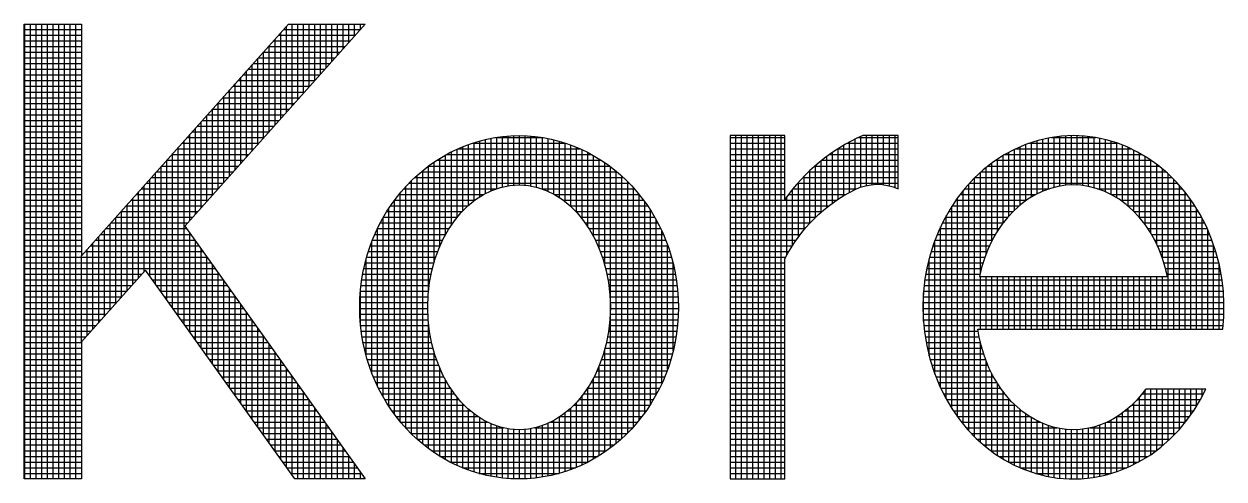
# Model space of a CAD drawing. Extents: x 0 to 841, y 0 to 594.
# Drawn here: x 719.356 to 722.95, y 98.316 to 99.678 of the extents above; entities that cross this region are included whole.
import ezdxf

# ---------------------------------------------------------------- set-up
doc = ezdxf.new("R2010")
doc.units = 0
doc.header["$LTSCALE"] = 7
doc.header["$MEASUREMENT"] = 0
doc.layers.add('한국지역난방기술주식회사 CI', color=7, linetype='Continuous')

# ---------------------------------------------------------------- blocks, each defined once
blk = doc.blocks.new('기술주CI')
at = {"layer": '한국지역난방기술주식회사 CI', "linetype": 'Continuous'}
for p, q in [((1113.6272, 136.5885), (1113.9473, 136.5885)), ((1113.6313, 134.0812), (1113.6313, 136.6182)), ((1113.663, 134.0812), (1113.663, 136.6182)), ((1113.6947, 134.0812), (1113.6947, 136.6182)), ((1113.7265, 134.0812), (1113.7265, 136.6182)), ((1113.7583, 134.0812), (1113.7583, 136.6182)), ((1113.79, 134.0812), (1113.79, 136.6182)), ((1113.8218, 134.0812), (1113.8218, 136.6182)), ((1113.8535, 134.0812), (1113.8535, 136.6182)), ((1113.8852, 134.0812), (1113.8852, 136.6182)), ((1113.917, 134.0812), (1113.917, 136.6182)), ((1115.0763, 136.5885), (1115.5057, 136.5885)), ((1115.0917, 136.1255), (1115.0917, 136.6058)), ((1115.1235, 136.161), (1115.1235, 136.6182)), ((1115.1553, 136.1965), (1115.1553, 136.6182)), ((1115.187, 136.232), (1115.187, 136.6182)), ((1115.2188, 136.2675), (1115.2188, 136.6182)), ((1115.2505, 136.303), (1115.2505, 136.6182)), ((1115.2822, 136.3385), (1115.2822, 136.6182)), ((1115.314, 136.3741), (1115.314, 136.6182)), ((1115.3458, 136.4096), (1115.3458, 136.6182)), ((1115.3775, 136.4451), (1115.3775, 136.6182)), ((1115.4092, 136.4806), (1115.4092, 136.6182)), ((1115.441, 136.5161), (1115.441, 136.6182)), ((1115.4727, 136.5516), (1115.4727, 136.6182)), ((1115.5045, 136.5871), (1115.5045, 136.6182)), ((1113.6272, 136.5567), (1113.9473, 136.5567)), ((1113.6272, 136.525), (1113.9473, 136.525)), ((1115.0195, 136.525), (1115.4489, 136.525)), ((1115.0283, 136.0544), (1115.0283, 136.5347)), ((1115.0479, 136.5567), (1115.4773, 136.5567)), ((1115.06, 136.0899), (1115.06, 136.5702)), ((1113.6272, 136.4933), (1113.9473, 136.4933)), ((1113.6272, 136.4615), (1113.9473, 136.4615)), ((1114.9628, 136.4615), (1115.3922, 136.4615)), ((1114.9648, 135.9834), (1114.9648, 136.4637)), ((1114.9912, 136.4933), (1115.4206, 136.4933)), ((1114.9965, 136.0189), (1114.9965, 136.4992)), ((1113.6272, 136.4298), (1113.9473, 136.4298)), ((1113.6272, 136.398), (1113.9473, 136.398)), ((1114.9012, 135.9124), (1114.9012, 136.3927)), ((1114.906, 136.398), (1115.3354, 136.398)), ((1114.933, 135.9479), (1114.933, 136.4282)), ((1114.9344, 136.4298), (1115.3638, 136.4298)), ((1113.6272, 136.3662), (1113.9473, 136.3662)), ((1113.6272, 136.3345), (1113.9473, 136.3345)), ((1114.8378, 135.8414), (1114.8378, 136.3217)), ((1114.8492, 136.3345), (1115.2786, 136.3345)), ((1114.8695, 135.8769), (1114.8695, 136.3572)), ((1114.8776, 136.3662), (1115.307, 136.3662)), ((1113.6272, 136.3028), (1113.9473, 136.3028)), ((1113.6272, 136.271), (1113.9473, 136.271)), ((1113.6272, 136.2392), (1113.9473, 136.2392)), ((1114.7641, 136.2392), (1115.1935, 136.2392)), ((1114.7742, 135.7703), (1114.7742, 136.2506)), ((1114.7925, 136.271), (1115.2219, 136.271)), ((1114.806, 135.8058), (1114.806, 136.2861)), ((1114.8209, 136.3028), (1115.2502, 136.3028)), ((1113.6272, 136.2075), (1113.9473, 136.2075)), ((1113.6272, 136.1758), (1113.9473, 136.1758)), ((1114.7073, 136.1758), (1115.1367, 136.1758)), ((1114.7107, 135.6993), (1114.7107, 136.1796)), ((1114.7357, 136.2075), (1115.1651, 136.2075)), ((1114.7425, 135.7348), (1114.7425, 136.2151)), ((1113.6272, 136.144), (1113.9473, 136.144)), ((1113.6272, 136.1123), (1113.9473, 136.1123)), ((1114.6473, 135.6283), (1114.6473, 136.1086)), ((1114.6505, 136.1123), (1115.0799, 136.1123)), ((1114.6789, 136.144), (1115.1083, 136.144)), ((1114.679, 135.6638), (1114.679, 136.1441)), ((1113.6272, 136.0805), (1113.9473, 136.0805)), ((1113.6272, 136.0487), (1113.9473, 136.0487)), ((1114.5837, 135.5572), (1114.5837, 136.0375)), ((1114.5938, 136.0487), (1115.0232, 136.0487)), ((1114.6155, 135.5928), (1114.6155, 136.0731)), ((1114.6222, 136.0805), (1115.0516, 136.0805)), ((1113.6272, 136.017), (1113.9473, 136.017)), ((1113.6272, 135.9853), (1113.9473, 135.9853)), ((1114.537, 135.9853), (1114.9664, 135.9853)), ((1114.552, 135.5217), (1114.552, 136.002)), ((1114.5654, 136.017), (1114.9948, 136.017)), ((1116.203, 135.6735), (1116.203, 135.9744)), ((1116.2348, 135.6887), (1116.2348, 135.9811)), ((1116.2581, 135.9853), (1116.5225, 135.9853)), ((1116.2665, 135.7008), (1116.2665, 135.9866)), ((1116.2982, 135.71), (1116.2982, 135.9907)), ((1116.33, 135.7164), (1116.33, 135.9937)), ((1116.3618, 135.7202), (1116.3618, 135.9954)), ((1116.3935, 135.7212), (1116.3935, 135.9959)), ((1116.4253, 135.7196), (1116.4253, 135.9951)), ((1116.457, 135.7153), (1116.457, 135.9932)), ((1116.4887, 135.7084), (1116.4887, 135.99)), ((1116.5205, 135.6986), (1116.5205, 135.9856)), ((1116.5523, 135.6858), (1116.5523, 135.9799)), ((1116.584, 135.67), (1116.584, 135.9729)), ((1117.5695, 135.9853), (1117.8739, 135.9853)), ((1117.6, 134.0812), (1117.6, 135.9965)), ((1117.6318, 134.0812), (1117.6318, 135.9965)), ((1117.6635, 134.0812), (1117.6635, 135.9965)), ((1117.6952, 134.0812), (1117.6952, 135.9965)), ((1117.727, 134.0812), (1117.727, 135.9965)), ((1117.7588, 134.0812), (1117.7588, 135.9965)), ((1117.7905, 134.0812), (1117.7905, 135.9965)), ((1117.8222, 134.0812), (1117.8222, 135.9965)), ((1117.854, 134.0812), (1117.854, 135.9965)), ((1118.2668, 135.6958), (1118.2668, 135.9767)), ((1118.2844, 135.9853), (1118.5072, 135.9853)), ((1118.2985, 135.7089), (1118.2985, 135.9918)), ((1118.3302, 135.7179), (1118.3302, 135.9965)), ((1118.362, 135.723), (1118.362, 135.9965)), ((1118.3937, 135.7244), (1118.3937, 135.9965)), ((1118.4255, 135.7223), (1118.4255, 135.9965)), ((1118.4573, 135.7166), (1118.4573, 135.9965)), ((1118.489, 135.7069), (1118.489, 135.9965)), ((1119.3145, 135.6866), (1119.3145, 135.9752)), ((1119.3463, 135.698), (1119.3463, 135.9824)), ((1119.362, 135.9853), (1119.6096, 135.9853)), ((1119.378, 135.7072), (1119.378, 135.9874)), ((1119.4097, 135.7142), (1119.4097, 135.9917)), ((1119.4415, 135.7189), (1119.4415, 135.994)), ((1119.4733, 135.7207), (1119.4733, 135.9954)), ((1119.505, 135.7202), (1119.505, 135.995)), ((1119.5367, 135.7177), (1119.5367, 135.9937)), ((1119.5685, 135.713), (1119.5685, 135.9906)), ((1119.6002, 135.7051), (1119.6002, 135.9865)), ((1119.632, 135.6951), (1119.632, 135.9805)), ((1119.6638, 135.6827), (1119.6638, 135.9738)), ((1113.6272, 135.9535), (1113.9473, 135.9535)), ((1113.6272, 135.9217), (1113.9473, 135.9217)), ((1114.4802, 135.9217), (1114.9096, 135.9217)), ((1114.4885, 134.9911), (1114.4885, 135.931)), ((1114.5086, 135.9535), (1114.938, 135.9535)), ((1114.5203, 134.9467), (1114.5203, 135.9665)), ((1116.0125, 135.4969), (1116.0125, 135.9053)), ((1116.0443, 135.5398), (1116.0443, 135.9205)), ((1116.0471, 135.9217), (1116.7335, 135.9217)), ((1116.076, 135.576), (1116.076, 135.9341)), ((1116.1077, 135.6068), (1116.1077, 135.9463)), ((1116.1285, 135.9535), (1116.652, 135.9535)), ((1116.1395, 135.6329), (1116.1395, 135.9571)), ((1116.1713, 135.655), (1116.1713, 135.9664)), ((1116.6157, 135.6508), (1116.6157, 135.9646)), ((1116.6475, 135.6279), (1116.6475, 135.955)), ((1116.6792, 135.6009), (1116.6792, 135.9439)), ((1116.711, 135.5691), (1116.711, 135.9315)), ((1116.7428, 135.5316), (1116.7428, 135.9175)), ((1117.5695, 135.9535), (1117.8739, 135.9535)), ((1117.5695, 135.9217), (1117.8739, 135.9217)), ((1118.1694, 135.9217), (1118.5072, 135.9217)), ((1118.1715, 135.6412), (1118.1715, 135.9231)), ((1118.2032, 135.6612), (1118.2032, 135.9424)), ((1118.2227, 135.9535), (1118.5072, 135.9535)), ((1118.235, 135.6793), (1118.235, 135.9603)), ((1119.1558, 135.5807), (1119.1558, 135.9192)), ((1119.1609, 135.9217), (1119.8078, 135.9217)), ((1119.1875, 135.609), (1119.1875, 135.9331)), ((1119.2192, 135.633), (1119.2192, 135.9466)), ((1119.2394, 135.9535), (1119.7316, 135.9535)), ((1119.251, 135.6537), (1119.251, 135.9572)), ((1119.2828, 135.6715), (1119.2828, 135.9675)), ((1119.6955, 135.6675), (1119.6955, 135.9647)), ((1119.7272, 135.6487), (1119.7272, 135.9552)), ((1119.759, 135.6269), (1119.759, 135.9429)), ((1119.7907, 135.6016), (1119.7907, 135.93)), ((1119.8225, 135.5724), (1119.8225, 135.9146)), ((1113.6272, 135.89), (1113.9473, 135.89)), ((1113.6272, 135.8583), (1113.9473, 135.8583)), ((1114.4235, 135.8583), (1114.8529, 135.8583)), ((1114.425, 135.08), (1114.425, 135.86)), ((1114.4518, 135.89), (1114.8812, 135.89)), ((1114.4568, 135.0355), (1114.4568, 135.8955)), ((1115.9172, 135.2929), (1115.9172, 135.8493)), ((1115.9308, 135.8583), (1116.8497, 135.8583)), ((1115.949, 135.3802), (1115.949, 135.8698)), ((1115.9807, 135.445), (1115.9807, 135.8884)), ((1115.9836, 135.89), (1116.7969, 135.89)), ((1116.7745, 135.4871), (1116.7745, 135.9019)), ((1116.8062, 135.433), (1116.8062, 135.8847)), ((1116.838, 135.3647), (1116.838, 135.8657)), ((1116.8698, 135.27), (1116.8698, 135.8449)), ((1117.5695, 135.89), (1117.8739, 135.89)), ((1117.5695, 135.8583), (1117.8739, 135.8583)), ((1118.0763, 135.5687), (1118.0763, 135.855)), ((1118.0803, 135.8583), (1118.5072, 135.8583)), ((1118.108, 135.5952), (1118.108, 135.8795)), ((1118.1224, 135.89), (1118.5072, 135.89)), ((1118.1398, 135.6193), (1118.1398, 135.9021)), ((1119.0287, 135.4071), (1119.0287, 135.842)), ((1119.0518, 135.8583), (1119.9181, 135.8583)), ((1119.0605, 135.4627), (1119.0605, 135.8639)), ((1119.0922, 135.5086), (1119.0922, 135.8846)), ((1119.1011, 135.89), (1119.8678, 135.89)), ((1119.124, 135.5474), (1119.124, 135.9022)), ((1119.8543, 135.5382), (1119.8543, 135.898)), ((1119.886, 135.4978), (1119.886, 135.8793)), ((1119.9177, 135.4493), (1119.9177, 135.8585)), ((1113.6272, 135.8265), (1113.9473, 135.8265)), ((1113.6272, 135.7948), (1113.9473, 135.7948)), ((1114.3615, 135.1688), (1114.3615, 135.7889)), ((1114.3667, 135.7948), (1114.7961, 135.7948)), ((1114.3932, 135.1244), (1114.3932, 135.8245)), ((1114.3951, 135.8265), (1114.8245, 135.8265)), ((1115.822, 134.3021), (1115.822, 135.775)), ((1115.8448, 135.7948), (1116.9357, 135.7948)), ((1115.8538, 134.275), (1115.8538, 135.8021)), ((1115.8851, 135.8265), (1116.8954, 135.8265)), ((1115.8855, 135.1333), (1115.8855, 135.8268)), ((1116.9015, 134.2552), (1116.9015, 135.8219)), ((1116.9333, 134.2803), (1116.9333, 135.7968)), ((1117.5695, 135.8265), (1117.8739, 135.8265)), ((1117.5695, 135.7948), (1117.8739, 135.7948)), ((1118.0075, 135.7948), (1118.5072, 135.7948)), ((1118.0127, 135.507), (1118.0127, 135.7998)), ((1118.0422, 135.8265), (1118.5072, 135.8265)), ((1118.0445, 135.5394), (1118.0445, 135.8285)), ((1118.9653, 135.231), (1118.9653, 135.79)), ((1118.9704, 135.7948), (1119.9997, 135.7948)), ((1118.997, 135.3347), (1118.997, 135.8172)), ((1119.0089, 135.8265), (1119.9619, 135.8265)), ((1119.9495, 135.3895), (1119.9495, 135.836)), ((1119.9813, 135.3132), (1119.9813, 135.8102)), ((1120.013, 134.917), (1120.013, 135.7831)), ((1113.6272, 135.763), (1113.9473, 135.763)), ((1113.6272, 135.7312), (1113.9473, 135.7312)), ((1114.298, 135.2376), (1114.298, 135.7179)), ((1114.3099, 135.7312), (1114.7393, 135.7312)), ((1114.3298, 135.2132), (1114.3298, 135.7534)), ((1114.3383, 135.763), (1114.7677, 135.763)), ((1115.7585, 134.3646), (1115.7585, 135.7125)), ((1115.7763, 135.7312), (1117.0042, 135.7312)), ((1115.7902, 134.3318), (1115.7902, 135.7453)), ((1115.8088, 135.763), (1116.9717, 135.763)), ((1116.965, 134.3079), (1116.965, 135.7692)), ((1116.9967, 134.3383), (1116.9967, 135.7388)), ((1117.0285, 134.3718), (1117.0285, 135.7053)), ((1117.5695, 135.763), (1117.8739, 135.763)), ((1117.5695, 135.7312), (1117.8739, 135.7312)), ((1117.9464, 135.7312), (1118.5072, 135.7312)), ((1117.9493, 135.4305), (1117.9493, 135.7345)), ((1117.9756, 135.763), (1118.5072, 135.763)), ((1117.981, 135.471), (1117.981, 135.7685)), ((1118.9017, 134.3499), (1118.9017, 135.7267)), ((1118.9059, 135.7312), (1120.0648, 135.7312)), ((1118.9335, 134.3168), (1118.9335, 135.7606)), ((1118.9361, 135.763), (1120.0333, 135.763)), ((1120.0448, 134.917), (1120.0448, 135.7517)), ((1120.0765, 134.917), (1120.0765, 135.7176)), ((1113.6272, 135.6995), (1113.9473, 135.6995)), ((1113.6272, 135.6678), (1113.9473, 135.6678)), ((1113.6272, 135.636), (1113.9473, 135.636)), ((1114.2248, 135.636), (1114.6542, 135.636)), ((1114.2345, 135.1666), (1114.2345, 135.6469)), ((1114.2531, 135.6678), (1114.6825, 135.6678)), ((1114.2662, 135.2021), (1114.2662, 135.6824)), ((1114.2815, 135.6995), (1114.7109, 135.6995)), ((1115.695, 134.4414), (1115.695, 135.6357)), ((1115.6953, 135.636), (1116.1437, 135.636)), ((1115.7199, 135.6678), (1116.1925, 135.6678)), ((1115.7268, 134.401), (1115.7268, 135.6761)), ((1115.7468, 135.6995), (1116.2627, 135.6995)), ((1116.5178, 135.6995), (1117.0337, 135.6995)), ((1116.588, 135.6678), (1117.0606, 135.6678)), ((1116.6369, 135.636), (1117.0853, 135.636)), ((1117.0603, 134.4089), (1117.0603, 135.6682)), ((1117.5695, 135.6995), (1117.8739, 135.6995)), ((1117.5695, 135.6678), (1117.8739, 135.6678)), ((1117.5695, 135.636), (1118.1636, 135.636)), ((1117.8857, 135.3311), (1117.8857, 135.656)), ((1117.8945, 135.6678), (1118.2144, 135.6678)), ((1117.9175, 135.3845), (1117.9175, 135.6972)), ((1117.9194, 135.6995), (1118.2747, 135.6995)), ((1118.5071, 135.6995), (1118.5072, 135.6995)), ((1118.8288, 135.636), (1119.2233, 135.636)), ((1118.8383, 134.4281), (1118.8383, 135.6496)), ((1118.8524, 135.6678), (1119.275, 135.6678)), ((1118.87, 134.3872), (1118.87, 135.6902)), ((1118.8773, 135.6995), (1119.3503, 135.6995)), ((1119.6197, 135.6995), (1120.0921, 135.6995)), ((1119.695, 135.6678), (1120.1178, 135.6678)), ((1119.7467, 135.636), (1120.141, 135.636)), ((1120.1082, 134.917), (1120.1082, 135.6807)), ((1120.14, 134.917), (1120.14, 135.6373)), ((1113.6272, 135.6042), (1113.9473, 135.6042)), ((1113.6272, 135.5725), (1113.9473, 135.5725)), ((1114.168, 135.5725), (1114.5974, 135.5725)), ((1114.171, 135.0956), (1114.171, 135.5759)), ((1114.1964, 135.6042), (1114.6258, 135.6042)), ((1114.2027, 135.1311), (1114.2027, 135.6114)), ((1115.652, 135.5725), (1116.0727, 135.5725)), ((1115.6633, 134.487), (1115.6633, 135.5901)), ((1115.6727, 135.6042), (1116.105, 135.6042)), ((1116.6756, 135.6042), (1117.1078, 135.6042)), ((1116.7078, 135.5725), (1117.1285, 135.5725)), ((1117.092, 134.4503), (1117.092, 135.6268)), ((1117.1237, 134.497), (1117.1237, 135.5801)), ((1117.5695, 135.6042), (1118.1196, 135.6042)), ((1117.5695, 135.5725), (1118.0807, 135.5725)), ((1118.788, 135.5725), (1119.1476, 135.5725)), ((1118.8065, 134.4737), (1118.8065, 135.6025)), ((1118.8077, 135.6042), (1119.1822, 135.6042)), ((1119.7878, 135.6042), (1120.1623, 135.6042)), ((1119.8224, 135.5725), (1120.1819, 135.5725)), ((1120.1718, 134.917), (1120.1718, 135.589)), ((1113.6272, 135.5408), (1113.9473, 135.5408)), ((1113.6272, 135.509), (1113.9473, 135.509)), ((1114.1075, 135.0245), (1114.1075, 135.5048)), ((1114.1112, 135.509), (1114.5406, 135.509)), ((1114.1393, 135.06), (1114.1393, 135.5403)), ((1114.1396, 135.5408), (1114.569, 135.5408)), ((1115.6156, 135.509), (1116.0209, 135.509)), ((1115.6315, 134.539), (1115.6315, 135.5381)), ((1115.633, 135.5408), (1116.045, 135.5408)), ((1116.7355, 135.5408), (1117.1475, 135.5408)), ((1116.7596, 135.509), (1117.1649, 135.509)), ((1117.1555, 134.5506), (1117.1555, 135.5265)), ((1117.5695, 135.5408), (1118.0459, 135.5408)), ((1117.5695, 135.509), (1118.0146, 135.509)), ((1118.7536, 135.509), (1119.0926, 135.509)), ((1118.7701, 135.5408), (1119.1178, 135.5408)), ((1118.7748, 134.5276), (1118.7748, 135.549)), ((1119.8522, 135.5408), (1120.1999, 135.5408)), ((1119.8774, 135.509), (1120.2162, 135.509)), ((1120.2035, 134.917), (1120.2035, 135.5338)), ((1113.6272, 135.4772), (1113.9473, 135.4772)), ((1113.6272, 135.4455), (1113.9473, 135.4455)), ((1114.0545, 135.4455), (1114.5572, 135.4455)), ((1114.0757, 134.989), (1114.0757, 135.4693)), ((1114.0828, 135.4772), (1114.5345, 135.4772)), ((1114.552, 134.9023), (1114.552, 135.4528)), ((1115.5851, 135.4455), (1115.981, 135.4455)), ((1115.5997, 134.5997), (1115.5997, 135.4774)), ((1115.5997, 135.4772), (1115.9997, 135.4772)), ((1116.7808, 135.4772), (1117.1808, 135.4772)), ((1116.7995, 135.4455), (1117.1954, 135.4455)), ((1117.1872, 134.6135), (1117.1872, 135.4636)), ((1117.5695, 135.4772), (1117.9863, 135.4772)), ((1117.5695, 135.4455), (1117.9605, 135.4455)), ((1118.7248, 135.4455), (1119.0501, 135.4455)), ((1118.7385, 135.4772), (1119.0702, 135.4772)), ((1118.743, 134.5903), (1118.743, 135.4867)), ((1119.8997, 135.4772), (1120.2315, 135.4772)), ((1119.9199, 135.4455), (1120.245, 135.4455)), ((1120.2352, 134.917), (1120.2352, 135.4684)), ((1113.6272, 135.4137), (1113.9473, 135.4137)), ((1113.6272, 135.382), (1113.9473, 135.382)), ((1113.9977, 135.382), (1114.6026, 135.382)), ((1114.0122, 134.918), (1114.0122, 135.3983)), ((1114.0261, 135.4137), (1114.5799, 135.4137)), ((1114.044, 134.9535), (1114.044, 135.4338)), ((1114.5837, 134.8579), (1114.5837, 135.4084)), ((1115.56, 135.382), (1115.9498, 135.382)), ((1115.568, 134.6735), (1115.568, 135.4036)), ((1115.5719, 135.4137), (1115.9644, 135.4137)), ((1116.8161, 135.4137), (1117.2086, 135.4137)), ((1116.8307, 135.382), (1117.2205, 135.382)), ((1117.219, 134.6909), (1117.219, 135.3862)), ((1117.5695, 135.4137), (1117.9372, 135.4137)), ((1117.5695, 135.382), (1117.9159, 135.382)), ((1118.701, 135.382), (1119.017, 135.382)), ((1118.7112, 134.666), (1118.7112, 135.411)), ((1118.7123, 135.4137), (1119.0323, 135.4137)), ((1119.9377, 135.4137), (1120.258, 135.4137)), ((1119.953, 135.382), (1120.2687, 135.382)), ((1120.267, 134.917), (1120.267, 135.3871)), ((1113.6272, 135.3503), (1113.9473, 135.3503)), ((1113.6272, 135.3185), (1114.648, 135.3185)), ((1113.9488, 134.847), (1113.9488, 135.3273)), ((1113.9693, 135.3503), (1114.6253, 135.3503)), ((1113.9805, 134.8825), (1113.9805, 135.3628)), ((1114.6155, 134.8134), (1114.6155, 135.364)), ((1114.6473, 134.769), (1114.6473, 135.3195)), ((1115.5363, 134.7709), (1115.5363, 135.3062)), ((1115.5397, 135.3185), (1115.9254, 135.3185)), ((1115.5493, 135.3503), (1115.9368, 135.3503)), ((1116.8437, 135.3503), (1117.2313, 135.3503)), ((1116.8551, 135.3185), (1117.2408, 135.3185)), ((1117.5695, 135.3503), (1117.8965, 135.3503)), ((1117.5695, 135.3185), (1117.879, 135.3185)), ((1118.6795, 134.7674), (1118.6795, 135.3096)), ((1118.6817, 135.3185), (1118.9908, 135.3185)), ((1118.6909, 135.3503), (1119.003, 135.3503)), ((1119.967, 135.3503), (1120.2795, 135.3503)), ((1119.9792, 135.3185), (1120.288, 135.3185)), ((1113.6272, 135.2867), (1114.6707, 135.2867)), ((1113.6272, 135.255), (1114.6934, 135.255)), ((1114.679, 134.7246), (1114.679, 135.2751)), ((1115.5238, 135.255), (1115.9069, 135.255)), ((1115.5312, 135.2867), (1115.9154, 135.2867)), ((1116.8651, 135.2867), (1117.2493, 135.2867)), ((1116.8736, 135.255), (1117.2567, 135.255)), ((1117.2508, 134.7962), (1117.2508, 135.2809)), ((1117.5695, 135.2867), (1117.8739, 135.2867)), ((1117.5695, 135.255), (1117.8739, 135.255)), ((1118.6667, 135.255), (1118.971, 135.255)), ((1118.6738, 135.2867), (1118.9804, 135.2867)), ((1119.9896, 135.2867), (1120.2963, 135.2867)), ((1119.999, 135.255), (1120.3031, 135.255)), ((1120.2987, 134.917), (1120.2987, 135.2772)), ((1113.6272, 135.2233), (1114.2852, 135.2233)), ((1113.6272, 135.1915), (1114.2568, 135.1915)), ((1114.3226, 135.2233), (1114.7161, 135.2233)), ((1114.3453, 135.1915), (1114.7388, 135.1915)), ((1114.7107, 134.6802), (1114.7107, 135.2307)), ((1114.7425, 134.6357), (1114.7425, 135.1863)), ((1115.5122, 135.1915), (1115.8935, 135.1915)), ((1115.5175, 135.2233), (1115.8996, 135.2233)), ((1116.8809, 135.2233), (1117.263, 135.2233)), ((1116.887, 135.1915), (1117.2683, 135.1915)), ((1117.5695, 135.2233), (1117.8739, 135.2233)), ((1117.5695, 135.1915), (1117.8739, 135.1915)), ((1118.6556, 135.1915), (1120.3143, 135.1915)), ((1118.6609, 135.2233), (1118.9634, 135.2233)), ((1118.9653, 134.917), (1118.9653, 135.2102)), ((1118.997, 134.917), (1118.997, 135.2102)), ((1119.0287, 134.917), (1119.0287, 135.2102)), ((1119.0605, 134.917), (1119.0605, 135.2102)), ((1119.0922, 134.917), (1119.0922, 135.2102)), ((1119.124, 134.917), (1119.124, 135.2102)), ((1119.1558, 134.917), (1119.1558, 135.2102)), ((1119.1875, 134.917), (1119.1875, 135.2102)), ((1119.2192, 134.917), (1119.2192, 135.2102)), ((1119.251, 134.917), (1119.251, 135.2102)), ((1119.2828, 134.917), (1119.2828, 135.2102)), ((1119.3145, 134.917), (1119.3145, 135.2102)), ((1119.3463, 134.917), (1119.3463, 135.2102)), ((1119.378, 134.917), (1119.378, 135.2102)), ((1119.4097, 134.917), (1119.4097, 135.2102)), ((1119.4415, 134.917), (1119.4415, 135.2102)), ((1119.4733, 134.917), (1119.4733, 135.2102)), ((1119.505, 134.917), (1119.505, 135.2102)), ((1119.5367, 134.917), (1119.5367, 135.2102)), ((1119.5685, 134.917), (1119.5685, 135.2102)), ((1119.6002, 134.917), (1119.6002, 135.2102)), ((1119.632, 134.917), (1119.632, 135.2102)), ((1119.6638, 134.917), (1119.6638, 135.2102)), ((1119.6955, 134.917), (1119.6955, 135.2102)), ((1119.7272, 134.917), (1119.7272, 135.2102)), ((1119.759, 134.917), (1119.759, 135.2102)), ((1119.7907, 134.917), (1119.7907, 135.2102)), ((1119.8225, 134.917), (1119.8225, 135.2102)), ((1119.8543, 134.917), (1119.8543, 135.2102)), ((1119.886, 134.917), (1119.886, 135.2102)), ((1119.9177, 134.917), (1119.9177, 135.2102)), ((1119.9495, 134.917), (1119.9495, 135.2102)), ((1119.9813, 134.917), (1119.9813, 135.2102)), ((1120.0066, 135.2233), (1120.309, 135.2233)), ((1113.6272, 135.1597), (1114.2284, 135.1597)), ((1113.6272, 135.128), (1114.2, 135.128)), ((1114.368, 135.1597), (1114.7615, 135.1597)), ((1114.3907, 135.128), (1114.7841, 135.128)), ((1114.7742, 134.5913), (1114.7742, 135.1418)), ((1115.5045, 134.9511), (1115.5045, 135.126)), ((1115.5047, 135.128), (1115.885, 135.128)), ((1115.5079, 135.1597), (1115.8887, 135.1597)), ((1116.8918, 135.1597), (1117.2726, 135.1597)), ((1116.8955, 135.128), (1117.2758, 135.128)), ((1117.5695, 135.1597), (1117.8739, 135.1597)), ((1117.5695, 135.128), (1117.8739, 135.128)), ((1118.6478, 134.9615), (1118.6478, 135.1187)), ((1118.6484, 135.128), (1120.3217, 135.128)), ((1118.652, 135.1597), (1120.318, 135.1597)), ((1113.6272, 135.0962), (1114.1716, 135.0962)), ((1113.6272, 135.0645), (1114.1432, 135.0645)), ((1113.6272, 135.0328), (1114.1148, 135.0328)), ((1114.4134, 135.0962), (1114.8068, 135.0962)), ((1114.4361, 135.0645), (1114.8295, 135.0645)), ((1114.4587, 135.0328), (1114.8522, 135.0328)), ((1114.806, 134.5469), (1114.806, 135.0974)), ((1114.8378, 134.5025), (1114.8378, 135.053)), ((1115.5008, 135.0328), (1115.8806, 135.0328)), ((1115.5011, 135.0645), (1115.8809, 135.0645)), ((1115.5024, 135.0962), (1115.8824, 135.0962)), ((1116.8981, 135.0962), (1117.2781, 135.0962)), ((1116.8996, 135.0645), (1117.2794, 135.0645)), ((1116.8999, 135.0328), (1117.2797, 135.0328)), ((1117.5695, 135.0962), (1117.8739, 135.0962)), ((1117.5695, 135.0645), (1117.8739, 135.0645)), ((1117.5695, 135.0328), (1117.8739, 135.0328)), ((1118.6451, 135.0328), (1120.3249, 135.0328)), ((1118.6453, 135.0645), (1120.3248, 135.0645)), ((1118.6467, 135.0962), (1120.3233, 135.0962)), ((1113.6272, 135.001), (1114.0865, 135.001)), ((1113.6272, 134.9692), (1114.0581, 134.9692)), ((1114.4814, 135.001), (1114.8749, 135.001)), ((1114.5041, 134.9692), (1114.8976, 134.9692)), ((1114.8695, 134.458), (1114.8695, 135.0086)), ((1115.5015, 135.001), (1115.8813, 135.001)), ((1115.5031, 134.9692), (1115.8832, 134.9692)), ((1116.8973, 134.9692), (1117.2774, 134.9692)), ((1116.8992, 135.001), (1117.279, 135.001)), ((1117.5695, 135.001), (1117.8739, 135.001)), ((1117.5695, 134.9692), (1117.8739, 134.9692)), ((1118.6458, 135.001), (1120.3244, 135.001)), ((1118.647, 134.9692), (1120.3228, 134.9692)), ((1113.6272, 134.9375), (1114.0297, 134.9375)), ((1113.6272, 134.9058), (1114.0013, 134.9058)), ((1114.5268, 134.9375), (1114.9203, 134.9375)), ((1114.5495, 134.9058), (1114.943, 134.9058)), ((1114.9012, 134.4136), (1114.9012, 134.9642)), ((1114.933, 134.3692), (1114.933, 134.9197)), ((1115.5058, 134.9375), (1115.8862, 134.9375)), ((1115.5094, 134.9058), (1115.8903, 134.9058)), ((1115.8855, 134.2503), (1115.8855, 134.9438)), ((1116.8902, 134.9058), (1117.2711, 134.9058)), ((1116.8943, 134.9375), (1117.2748, 134.9375)), ((1117.5695, 134.9375), (1117.8739, 134.9375)), ((1117.5695, 134.9058), (1117.8739, 134.9058)), ((1118.65, 134.9375), (1120.3202, 134.9375)), ((1118.6529, 134.9058), (1118.9534, 134.9058)), ((1113.6272, 134.874), (1113.9729, 134.874)), ((1113.6272, 134.8422), (1113.9473, 134.8422)), ((1114.5722, 134.874), (1114.9657, 134.874)), ((1114.5949, 134.8422), (1114.9884, 134.8422)), ((1114.9648, 134.3248), (1114.9648, 134.8753)), ((1115.514, 134.874), (1115.8956, 134.874)), ((1115.5197, 134.8422), (1115.9021, 134.8422)), ((1116.8784, 134.8422), (1117.2608, 134.8422)), ((1116.8849, 134.874), (1117.2665, 134.874)), ((1117.5695, 134.874), (1117.8739, 134.874)), ((1117.5695, 134.8422), (1117.8739, 134.8422)), ((1118.6577, 134.874), (1118.9589, 134.874)), ((1118.6629, 134.8422), (1118.966, 134.8422)), ((1118.9653, 134.2871), (1118.9653, 134.8457)), ((1113.6272, 134.8105), (1113.9473, 134.8105)), ((1113.6272, 134.7788), (1113.9473, 134.7788)), ((1114.6176, 134.8105), (1115.0111, 134.8105)), ((1114.6403, 134.7788), (1115.0338, 134.7788)), ((1114.9965, 134.2804), (1114.9965, 134.8309)), ((1115.0283, 134.2359), (1115.0283, 134.7865)), ((1115.5264, 134.8105), (1115.9098, 134.8105)), ((1115.5342, 134.7788), (1115.9189, 134.7788)), ((1115.9172, 134.2278), (1115.9172, 134.7842)), ((1116.8616, 134.7788), (1117.2463, 134.7788)), ((1116.8698, 134.2322), (1116.8698, 134.8071)), ((1116.8707, 134.8105), (1117.2541, 134.8105)), ((1117.5695, 134.8105), (1117.8739, 134.8105)), ((1117.5695, 134.7788), (1117.8739, 134.7788)), ((1118.6692, 134.8105), (1118.9743, 134.8105)), ((1118.6768, 134.7788), (1118.9838, 134.7788)), ((1113.6272, 134.747), (1113.9473, 134.747)), ((1113.6272, 134.7153), (1113.9473, 134.7153)), ((1114.663, 134.747), (1115.0565, 134.747)), ((1114.6857, 134.7153), (1115.0791, 134.7153)), ((1115.06, 134.1915), (1115.06, 134.742)), ((1115.0917, 134.1471), (1115.0917, 134.6976)), ((1115.543, 134.747), (1115.9294, 134.747)), ((1115.553, 134.7153), (1115.9413, 134.7153)), ((1116.838, 134.2114), (1116.838, 134.7124)), ((1116.8392, 134.7153), (1117.2275, 134.7153)), ((1116.8511, 134.747), (1117.2375, 134.747)), ((1117.5695, 134.747), (1117.8739, 134.747)), ((1117.5695, 134.7153), (1117.8739, 134.7153)), ((1118.6847, 134.747), (1118.995, 134.747)), ((1118.6947, 134.7153), (1119.0079, 134.7153)), ((1118.997, 134.2594), (1118.997, 134.7413)), ((1113.6272, 134.6835), (1113.9473, 134.6835)), ((1113.6272, 134.6517), (1113.9473, 134.6517)), ((1114.7084, 134.6835), (1115.1018, 134.6835)), ((1114.7311, 134.6517), (1115.1245, 134.6517)), ((1115.1235, 134.1027), (1115.1235, 134.6532)), ((1115.5642, 134.6835), (1115.9549, 134.6835)), ((1115.5766, 134.6517), (1115.9703, 134.6517)), ((1115.949, 134.2073), (1115.949, 134.6969)), ((1115.9807, 134.1887), (1115.9807, 134.6321)), ((1116.8062, 134.1924), (1116.8062, 134.6441)), ((1116.8102, 134.6517), (1117.2039, 134.6517)), ((1116.8256, 134.6835), (1117.2163, 134.6835)), ((1117.5695, 134.6835), (1117.8739, 134.6835)), ((1117.5695, 134.6517), (1117.8739, 134.6517)), ((1118.7048, 134.6835), (1119.0223, 134.6835)), ((1118.717, 134.6517), (1119.0385, 134.6517)), ((1119.0287, 134.2353), (1119.0287, 134.6705)), ((1113.6272, 134.62), (1113.9473, 134.62)), ((1113.6272, 134.5883), (1113.9473, 134.5883)), ((1114.7538, 134.62), (1115.1472, 134.62)), ((1114.7764, 134.5883), (1115.1699, 134.5883)), ((1115.1553, 134.0812), (1115.1553, 134.6088)), ((1115.187, 134.0812), (1115.187, 134.5644)), ((1115.5903, 134.62), (1115.9876, 134.62)), ((1115.6053, 134.5883), (1116.0072, 134.5883)), ((1116.0125, 134.1718), (1116.0125, 134.5802)), ((1116.7733, 134.5883), (1117.1752, 134.5883)), ((1116.7745, 134.1752), (1116.7745, 134.59)), ((1116.7929, 134.62), (1117.1902, 134.62)), ((1117.5695, 134.62), (1117.8739, 134.62)), ((1117.5695, 134.5883), (1117.8739, 134.5883)), ((1118.7297, 134.62), (1119.0568, 134.62)), ((1118.744, 134.5883), (1119.0778, 134.5883)), ((1119.0605, 134.2129), (1119.0605, 134.6141)), ((1119.0922, 134.1926), (1119.0922, 134.5685)), ((1119.886, 134.1981), (1119.886, 134.5794)), ((1119.9177, 134.218), (1119.9177, 134.5829)), ((1119.9495, 134.2416), (1119.9495, 134.5829)), ((1119.9813, 134.2665), (1119.9813, 134.5829)), ((1120.013, 134.2945), (1120.013, 134.5829)), ((1120.0448, 134.3254), (1120.0448, 134.5829)), ((1120.0765, 134.3587), (1120.0765, 134.5829)), ((1120.1082, 134.3971), (1120.1082, 134.5829)), ((1120.14, 134.4398), (1120.14, 134.5829)), ((1120.1718, 134.4878), (1120.1718, 134.5829)), ((1120.2035, 134.543), (1120.2035, 134.5829)), ((1113.6272, 134.5565), (1113.9473, 134.5565)), ((1113.6272, 134.5247), (1113.9473, 134.5247)), ((1114.7991, 134.5565), (1115.1926, 134.5565)), ((1114.8218, 134.5247), (1115.2153, 134.5247)), ((1115.2188, 134.0812), (1115.2188, 134.5199)), ((1115.6218, 134.5565), (1116.0293, 134.5565)), ((1115.6397, 134.5247), (1116.0547, 134.5247)), ((1116.0443, 134.1566), (1116.0443, 134.5373)), ((1116.076, 134.143), (1116.076, 134.5011)), ((1116.711, 134.1456), (1116.711, 134.508)), ((1116.7259, 134.5247), (1117.1408, 134.5247)), ((1116.7428, 134.1596), (1116.7428, 134.5455)), ((1116.7512, 134.5565), (1117.1587, 134.5565)), ((1117.5695, 134.5565), (1117.8739, 134.5565)), ((1117.5695, 134.5247), (1117.8739, 134.5247)), ((1118.7595, 134.5565), (1119.1015, 134.5565)), ((1118.7764, 134.5247), (1119.1285, 134.5247)), ((1119.124, 134.1747), (1119.124, 134.5298)), ((1119.1558, 134.1578), (1119.1558, 134.4967)), ((1119.8225, 134.1627), (1119.8225, 134.5048)), ((1119.8417, 134.5247), (1120.194, 134.5247)), ((1119.8543, 134.1787), (1119.8543, 134.5392)), ((1119.8686, 134.5565), (1120.2105, 134.5565)), ((1113.6272, 134.493), (1113.9473, 134.493)), ((1113.6272, 134.4613), (1113.9473, 134.4613)), ((1114.8445, 134.493), (1115.238, 134.493)), ((1114.8672, 134.4613), (1115.2607, 134.4613)), ((1115.2505, 134.0812), (1115.2505, 134.4755)), ((1115.2822, 134.0812), (1115.2822, 134.4311)), ((1115.6593, 134.493), (1116.0839, 134.493)), ((1115.6807, 134.4613), (1116.1182, 134.4613)), ((1116.1077, 134.1308), (1116.1077, 134.4703)), ((1116.1395, 134.12), (1116.1395, 134.4442)), ((1116.6475, 134.1221), (1116.6475, 134.4492)), ((1116.6623, 134.4613), (1117.0998, 134.4613)), ((1116.6792, 134.1332), (1116.6792, 134.4762)), ((1116.6967, 134.493), (1117.1212, 134.493)), ((1117.5695, 134.493), (1117.8739, 134.493)), ((1117.5695, 134.4613), (1117.8739, 134.4613)), ((1118.7951, 134.493), (1119.1596, 134.493)), ((1118.8152, 134.4613), (1119.196, 134.4613)), ((1119.1875, 134.1439), (1119.1875, 134.4683)), ((1119.2192, 134.1307), (1119.2192, 134.444)), ((1119.759, 134.1344), (1119.759, 134.45)), ((1119.7742, 134.4613), (1120.1552, 134.4613)), ((1119.7907, 134.147), (1119.7907, 134.4753)), ((1119.8107, 134.493), (1120.1749, 134.493)), ((1113.6272, 134.4295), (1113.9473, 134.4295)), ((1113.6272, 134.3978), (1113.9473, 134.3978)), ((1113.6272, 134.366), (1113.9473, 134.366)), ((1114.8899, 134.4295), (1115.2834, 134.4295)), ((1114.9126, 134.3978), (1115.3061, 134.3978)), ((1114.9353, 134.366), (1115.3288, 134.366)), ((1115.314, 134.0812), (1115.314, 134.3867)), ((1115.704, 134.4295), (1116.16, 134.4295)), ((1115.7294, 134.3978), (1116.2145, 134.3978)), ((1115.7573, 134.366), (1116.3028, 134.366)), ((1116.1713, 134.1107), (1116.1713, 134.4221)), ((1116.203, 134.1027), (1116.203, 134.4036)), ((1116.2348, 134.096), (1116.2348, 134.3884)), ((1116.2665, 134.0905), (1116.2665, 134.3763)), ((1116.2982, 134.0864), (1116.2982, 134.3671)), ((1116.4777, 134.366), (1117.0233, 134.366)), ((1116.4887, 134.0871), (1116.4887, 134.3687)), ((1116.5205, 134.0915), (1116.5205, 134.3785)), ((1116.5523, 134.0972), (1116.5523, 134.3913)), ((1116.566, 134.3978), (1117.0511, 134.3978)), ((1116.584, 134.1042), (1116.584, 134.4071)), ((1116.6157, 134.1125), (1116.6157, 134.4263)), ((1116.6205, 134.4295), (1117.0765, 134.4295)), ((1117.5695, 134.4295), (1117.8739, 134.4295)), ((1117.5695, 134.3978), (1117.8739, 134.3978)), ((1117.5695, 134.366), (1117.8739, 134.366)), ((1118.8373, 134.4295), (1119.2405, 134.4295)), ((1118.8614, 134.3978), (1119.2984, 134.3978)), ((1118.8874, 134.366), (1119.3938, 134.366)), ((1119.251, 134.1197), (1119.251, 134.4232)), ((1119.2828, 134.1098), (1119.2828, 134.4056)), ((1119.3145, 134.1017), (1119.3145, 134.3909)), ((1119.3463, 134.0948), (1119.3463, 134.3789)), ((1119.378, 134.0896), (1119.378, 134.3695)), ((1119.5685, 134.0867), (1119.5685, 134.3643)), ((1119.576, 134.366), (1120.0825, 134.366)), ((1119.6002, 134.0905), (1119.6002, 134.3716)), ((1119.632, 134.0968), (1119.632, 134.3816)), ((1119.6638, 134.1032), (1119.6638, 134.3944)), ((1119.6718, 134.3978), (1120.1088, 134.3978)), ((1119.6955, 134.1126), (1119.6955, 134.4099)), ((1119.7272, 134.1219), (1119.7272, 134.4283)), ((1119.7292, 134.4295), (1120.1327, 134.4295)), ((1113.6272, 134.3342), (1113.9473, 134.3342)), ((1113.6272, 134.3025), (1113.9473, 134.3025)), ((1114.958, 134.3342), (1115.3515, 134.3342)), ((1114.9807, 134.3025), (1115.3742, 134.3025)), ((1115.3458, 134.0812), (1115.3458, 134.3422)), ((1115.3775, 134.0812), (1115.3775, 134.2978)), ((1115.7878, 134.3342), (1116.9927, 134.3342)), ((1115.8215, 134.3025), (1116.959, 134.3025)), ((1116.33, 134.0834), (1116.33, 134.3607)), ((1116.3618, 134.0817), (1116.3618, 134.3569)), ((1116.3935, 134.0812), (1116.3935, 134.3559)), ((1116.4253, 134.082), (1116.4253, 134.3575)), ((1116.457, 134.0839), (1116.457, 134.3618)), ((1117.5695, 134.3342), (1117.8739, 134.3342)), ((1117.5695, 134.3025), (1117.8739, 134.3025)), ((1118.9167, 134.3342), (1120.0533, 134.3342)), ((1118.948, 134.3025), (1120.0221, 134.3025)), ((1119.4097, 134.0855), (1119.4097, 134.3625)), ((1119.4415, 134.0831), (1119.4415, 134.3582)), ((1119.4733, 134.0817), (1119.4733, 134.3564)), ((1119.505, 134.0822), (1119.505, 134.3568)), ((1119.5367, 134.0834), (1119.5367, 134.3594)), ((1113.6272, 134.2708), (1113.9473, 134.2708)), ((1113.6272, 134.239), (1113.9473, 134.239)), ((1115.0034, 134.2708), (1115.3968, 134.2708)), ((1115.0261, 134.239), (1115.4195, 134.239)), ((1115.4092, 134.0812), (1115.4092, 134.2534)), ((1115.859, 134.2708), (1116.9215, 134.2708)), ((1115.9011, 134.239), (1116.8794, 134.239)), ((1117.5695, 134.2708), (1117.8739, 134.2708)), ((1117.5695, 134.239), (1117.8739, 134.239)), ((1118.9837, 134.2708), (1119.9861, 134.2708)), ((1119.0239, 134.239), (1119.946, 134.239)), ((1113.6272, 134.2072), (1113.9473, 134.2072)), ((1113.6272, 134.1755), (1113.9473, 134.1755)), ((1115.0488, 134.2072), (1115.4422, 134.2072)), ((1115.0714, 134.1755), (1115.4649, 134.1755)), ((1115.441, 134.0812), (1115.441, 134.209)), ((1115.4727, 134.0812), (1115.4727, 134.1645)), ((1115.9491, 134.2072), (1116.8314, 134.2072)), ((1116.0053, 134.1755), (1116.7752, 134.1755)), ((1117.5695, 134.2072), (1117.8739, 134.2072)), ((1117.5695, 134.1755), (1117.8739, 134.1755)), ((1119.0693, 134.2072), (1119.9007, 134.2072)), ((1119.1225, 134.1755), (1119.8479, 134.1755)), ((1113.6272, 134.1438), (1113.9473, 134.1438)), ((1113.6272, 134.112), (1113.9473, 134.112)), ((1115.0941, 134.1438), (1115.4876, 134.1438)), ((1115.1168, 134.112), (1115.5103, 134.112)), ((1115.5045, 134.0812), (1115.5045, 134.1201)), ((1116.0741, 134.1438), (1116.7064, 134.1438)), ((1116.1665, 134.112), (1116.614, 134.112)), ((1117.5695, 134.1438), (1117.8739, 134.1438)), ((1117.5695, 134.112), (1117.8739, 134.112)), ((1119.1877, 134.1438), (1119.7826, 134.1438)), ((1119.2741, 134.112), (1119.6936, 134.112))]:
    blk.add_line(p, q, dxfattribs=at)
at = {"layer": '한국지역난방기술주식회사 CI'}
for points in [[(1113.6272, 136.6182), (1113.9473, 136.6182), (1113.9473, 135.3257), (1115.1029, 136.6182), (1115.5323, 136.6182), (1114.5246, 135.4911), (1115.5323, 134.0812), (1115.1388, 134.0812), (1114.306, 135.2465), (1113.9473, 134.8454), (1113.9473, 134.0812), (1113.6272, 134.0812)], [(1120.3186, 134.917), (1120.3241, 134.9855), (1120.3252, 135.0561), (1120.3217, 135.1281), (1120.3132, 135.2011), (1120.2995, 135.2744), (1120.2805, 135.3473), (1120.2562, 135.4191), (1120.2266, 135.4889), (1120.192, 135.5561), (1120.1526, 135.62), (1120.1089, 135.68), (1120.0613, 135.7354), (1120.0103, 135.7858), (1119.9566, 135.8309), (1119.9007, 135.8705), (1119.8433, 135.9045), (1119.7851, 135.9328), (1119.7264, 135.9555), (1119.668, 135.9729), (1119.6086, 135.9855), (1119.547, 135.9933), (1119.4837, 135.9959), (1119.4191, 135.9929), (1119.3538, 135.9841), (1119.2883, 135.9693), (1119.2234, 135.9483), (1119.1596, 135.9212), (1119.0976, 135.8881), (1119.0382, 135.8494), (1118.9818, 135.8053), (1118.9289, 135.7564), (1118.8802, 135.7032), (1118.8358, 135.6464), (1118.796, 135.5867), (1118.761, 135.5247), (1118.7309, 135.4612), (1118.7057, 135.3968), (1118.6851, 135.3321), (1118.6686, 135.2659), (1118.6562, 135.1968), (1118.6481, 135.1252), (1118.6447, 135.0517), (1118.6463, 134.9768), (1118.6533, 134.9011), (1118.6657, 134.8255), (1118.6835, 134.7507), (1118.7067, 134.6774), (1118.7351, 134.6064), (1118.7685, 134.5383), (1118.8063, 134.4739), (1118.8483, 134.4137), (1118.8939, 134.3581), (1118.9424, 134.3075), (1118.9934, 134.2621), (1119.0461, 134.2221), (1119.1001, 134.1875), (1119.1547, 134.1582), (1119.2111, 134.1335), (1119.2703, 134.113), (1119.3322, 134.0972), (1119.3962, 134.0866), (1119.4618, 134.0816), (1119.5285, 134.0825), (1119.5958, 134.0896), (1119.6628, 134.1029), (1119.729, 134.1225), (1119.7937, 134.1482), (1119.8563, 134.1797), (1119.9161, 134.2168), (1119.9726, 134.2588), (1120.0254, 134.3054), (1120.0741, 134.3558), (1120.1184, 134.4094), (1120.1582, 134.4656), (1120.1935, 134.5236), (1120.2241, 134.5829), (1120.1905, 134.5829), (1120.157, 134.5829), (1120.1235, 134.5829), (1120.0899, 134.5829), (1120.0564, 134.5829), (1120.0228, 134.5829), (1119.9893, 134.5829), (1119.9558, 134.5829), (1119.9222, 134.5829), (1119.8887, 134.5829), (1119.8636, 134.55), (1119.8364, 134.5187), (1119.8072, 134.4895), (1119.776, 134.4625), (1119.743, 134.4382), (1119.7085, 134.4166), (1119.6727, 134.3981), (1119.6359, 134.3829), (1119.5983, 134.3709), (1119.5601, 134.3625), (1119.5218, 134.3575), (1119.4837, 134.3559), (1119.4459, 134.3577), (1119.4087, 134.3627), (1119.3725, 134.3707), (1119.3373, 134.3817), (1119.3028, 134.3956), (1119.2686, 134.4126), (1119.2349, 134.4329), (1119.2019, 134.4563), (1119.1701, 134.4829), (1119.1395, 134.5124), (1119.1106, 134.5448), (1119.0835, 134.5798), (1119.0585, 134.6171), (1119.0357, 134.6565), (1119.0153, 134.6976), (1118.9974, 134.7401), (1118.9821, 134.7837), (1118.9693, 134.8279), (1118.9591, 134.8724), (1118.9515, 134.917), (1119.0882, 134.917), (1119.2249, 134.917), (1119.3616, 134.917), (1119.4983, 134.917), (1119.6351, 134.917), (1119.7718, 134.917), (1119.9085, 134.917), (1120.0452, 134.917), (1120.1819, 134.917)], [(1118.9603, 135.2102), (1119.0652, 135.2102), (1119.1702, 135.2102), (1119.2751, 135.2102), (1119.38, 135.2102), (1119.485, 135.2102), (1119.5899, 135.2102), (1119.6949, 135.2102), (1119.7998, 135.2102), (1119.9048, 135.2102), (1120.0097, 135.2102), (1119.9976, 135.2608), (1119.982, 135.3112), (1119.9629, 135.3609), (1119.9402, 135.4093), (1119.9141, 135.4559), (1119.8846, 135.4999), (1119.852, 135.541), (1119.8167, 135.5786), (1119.7789, 135.6122), (1119.7392, 135.6416), (1119.6979, 135.6664), (1119.6555, 135.6866), (1119.6126, 135.702), (1119.5696, 135.7129), (1119.5269, 135.7192), (1119.485, 135.7212), (1119.443, 135.7192), (1119.4004, 135.7129), (1119.3574, 135.702), (1119.3145, 135.6866), (1119.2721, 135.6664), (1119.2308, 135.6416), (1119.1911, 135.6122), (1119.1533, 135.5786), (1119.118, 135.541), (1119.0854, 135.4999), (1119.0559, 135.4559), (1119.0298, 135.4093), (1119.0071, 135.3609), (1118.988, 135.3112), (1118.9724, 135.2608)]]:
    blk.add_lwpolyline(points, close=True, dxfattribs=at)
blk.add_lwpolyline([(1117.5695, 135.9965), (1117.5695, 134.0812), (1117.8739, 134.0812), (1117.8739, 135.3087, -0.161544), (1118.2658, 135.6953, -0.224137), (1118.5072, 135.6994), (1118.5072, 135.9965), (1118.3089, 135.9965, 0.136142), (1117.8739, 135.6395), (1117.8739, 135.9965)], format="xyb", close=True, dxfattribs=at)
for major_axis, ratio in [((0, 0.9573), 0.929113), ((0, -0.6827), 0.746606)]:
    blk.add_ellipse((1116.3903, 135.0386), major_axis=major_axis, ratio=ratio, dxfattribs=at)

msp = doc.modelspace()

# ---------------------------------------------------------------- block references
at = {"layer": '한국지역난방기술주식회사 CI', "xscale": 0.5364893087771634, "yscale": 0.5364893087771634, "zscale": 0.5364893087771634}
msp.add_blockref('기술주CI', (121.9072, 26.3833), dxfattribs=at)

doc.saveas('drawing.dxf')
